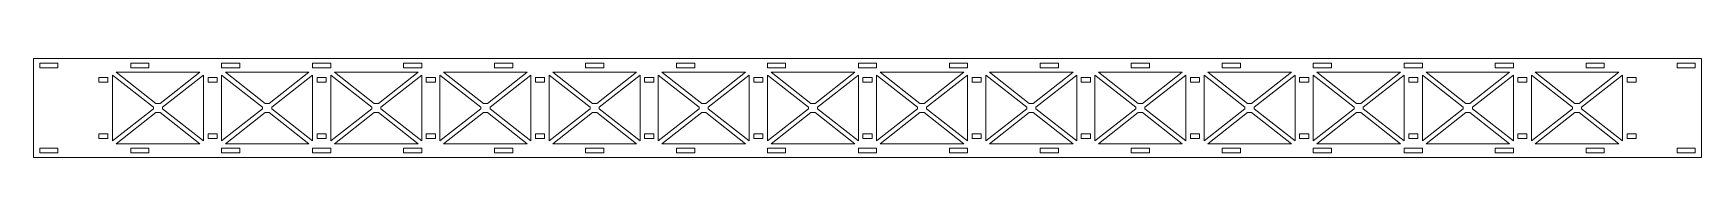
# Model space of a CAD drawing. Header units: millimetres. Extents: x -458 to 458, y -27 to 27.
import ezdxf

# ---------------------------------------------------------------- set-up
doc = ezdxf.new("R2010")
doc.units = ezdxf.units.MM

msp = doc.modelspace()

# ---------------------------------------------------------------- linework, layer by layer
at = {"color": 7, "linetype": 'Continuous', "lineweight": 15}
for p, q in [((-458.5, 27.25), (-458.5, -27.25)), ((458.5, 27.25), (-458.5, 27.25)), ((-445, 24.75), (-455, 24.75)), ((-455, 24.75), (-455, 22.25)), ((-455, 22.25), (-445, 22.25)), ((-445, 22.25), (-445, 24.75)), ((-367.02, 19.75), (-412.98, 19.75)), ((-412.98, 19.75), (-391.15, 2.5)), ((-395, 24.75), (-405, 24.75)), ((-405, 24.75), (-405, 22.25)), ((-405, 22.25), (-395, 22.25)), ((-395, 22.25), (-395, 24.75)), ((-388.85, 2.5), (-367.02, 19.75)), ((-345, 24.75), (-355, 24.75)), ((-355, 24.75), (-355, 22.25)), ((-355, 22.25), (-345, 22.25)), ((-307.02, 19.75), (-352.98, 19.75)), ((-352.98, 19.75), (-331.15, 2.5)), ((-345, 22.25), (-345, 24.75)), ((-328.85, 2.5), (-307.02, 19.75)), ((-295, 24.75), (-305, 24.75)), ((-305, 24.75), (-305, 22.25)), ((-305, 22.25), (-295, 22.25)), ((-295, 22.25), (-295, 24.75)), ((-247.02, 19.75), (-292.98, 19.75)), ((-292.98, 19.75), (-271.15, 2.5)), ((-268.85, 2.5), (-247.02, 19.75)), ((-245, 24.75), (-255, 24.75)), ((-255, 24.75), (-255, 22.25)), ((-255, 22.25), (-245, 22.25)), ((-245, 22.25), (-245, 24.75)), ((-187.02, 19.75), (-232.98, 19.75)), ((-232.98, 19.75), (-211.15, 2.5)), ((-208.85, 2.5), (-187.02, 19.75)), ((-195, 24.75), (-205, 24.75)), ((-205, 24.75), (-205, 22.25)), ((-205, 22.25), (-195, 22.25)), ((-195, 22.25), (-195, 24.75)), ((-127.02, 19.75), (-172.98, 19.75)), ((-172.98, 19.75), (-151.15, 2.5)), ((-145, 24.75), (-155, 24.75)), ((-155, 24.75), (-155, 22.25)), ((-155, 22.25), (-145, 22.25)), ((-148.85, 2.5), (-127.02, 19.75)), ((-145, 22.25), (-145, 24.75)), ((-67.02, 19.75), (-112.98, 19.75)), ((-112.98, 19.75), (-91.15, 2.5)), ((-95, 24.75), (-105, 24.75)), ((-105, 24.75), (-105, 22.25)), ((-105, 22.25), (-95, 22.25)), ((-95, 22.25), (-95, 24.75)), ((-88.85, 2.5), (-67.02, 19.75)), ((-45, 24.75), (-55, 24.75)), ((-55, 24.75), (-55, 22.25)), ((-55, 22.25), (-45, 22.25)), ((-7.02, 19.75), (-52.98, 19.75)), ((-52.98, 19.75), (-31.15, 2.5)), ((-45, 22.25), (-45, 24.75)), ((-28.85, 2.5), (-7.02, 19.75)), ((5, 24.75), (-5, 24.75)), ((-5, 24.75), (-5, 22.25)), ((-5, 22.25), (5, 22.25)), ((5, 22.25), (5, 24.75)), ((52.98, 19.75), (7.02, 19.75)), ((7.02, 19.75), (28.85, 2.5)), ((31.15, 2.5), (52.98, 19.75)), ((55, 24.75), (45, 24.75)), ((45, 24.75), (45, 22.25)), ((45, 22.25), (55, 22.25)), ((55, 22.25), (55, 24.75)), ((112.98, 19.75), (67.02, 19.75)), ((67.02, 19.75), (88.85, 2.5)), ((91.15, 2.5), (112.98, 19.75)), ((105, 24.75), (95, 24.75)), ((95, 24.75), (95, 22.25)), ((95, 22.25), (105, 22.25)), ((105, 22.25), (105, 24.75)), ((172.98, 19.75), (127.02, 19.75)), ((127.02, 19.75), (148.85, 2.5)), ((155, 24.75), (145, 24.75)), ((145, 24.75), (145, 22.25)), ((145, 22.25), (155, 22.25)), ((151.15, 2.5), (172.98, 19.75)), ((155, 22.25), (155, 24.75)), ((232.98, 19.75), (187.02, 19.75)), ((187.02, 19.75), (208.85, 2.5)), ((205, 24.75), (195, 24.75)), ((195, 24.75), (195, 22.25)), ((195, 22.25), (205, 22.25)), ((205, 22.25), (205, 24.75)), ((211.15, 2.5), (232.98, 19.75)), ((255, 24.75), (245, 24.75)), ((245, 24.75), (245, 22.25)), ((245, 22.25), (255, 22.25)), ((292.98, 19.75), (247.02, 19.75)), ((247.02, 19.75), (268.85, 2.5)), ((255, 22.25), (255, 24.75)), ((271.15, 2.5), (292.98, 19.75)), ((305, 24.75), (295, 24.75)), ((295, 24.75), (295, 22.25)), ((295, 22.25), (305, 22.25)), ((305, 22.25), (305, 24.75)), ((352.98, 19.75), (307.02, 19.75)), ((307.02, 19.75), (328.85, 2.5)), ((331.15, 2.5), (352.98, 19.75)), ((355, 24.75), (345, 24.75)), ((345, 24.75), (345, 22.25)), ((345, 22.25), (355, 22.25)), ((355, 22.25), (355, 24.75)), ((412.98, 19.75), (367.02, 19.75)), ((367.02, 19.75), (388.85, 2.5)), ((391.15, 2.5), (412.98, 19.75)), ((405, 24.75), (395, 24.75)), ((395, 24.75), (395, 22.25)), ((395, 22.25), (405, 22.25)), ((405, 22.25), (405, 24.75)), ((455, 24.75), (445, 24.75)), ((445, 24.75), (445, 22.25)), ((445, 22.25), (455, 22.25)), ((455, 22.25), (455, 24.75)), ((458.5, -27.25), (458.5, 27.25)), ((-422.5, 16.75), (-422.5, 14.25)), ((-417.5, 16.75), (-422.5, 16.75)), ((-422.5, 14.25), (-417.5, 14.25)), ((-417.5, 14.25), (-417.5, 16.75)), ((-392.5, 0.38), (-415, 18.16)), ((-415, 18.16), (-415, -18.16)), ((-365, 18.16), (-387.5, 0.38)), ((-365, -18.16), (-365, 18.16)), ((-362.5, 16.75), (-362.5, 14.25)), ((-357.5, 16.75), (-362.5, 16.75)), ((-362.5, 14.25), (-357.5, 14.25)), ((-357.5, 14.25), (-357.5, 16.75)), ((-332.5, 0.38), (-355, 18.16)), ((-355, 18.16), (-355, -18.16)), ((-305, 18.16), (-327.5, 0.38)), ((-305, -18.16), (-305, 18.16)), ((-302.5, 16.75), (-302.5, 14.25)), ((-297.5, 16.75), (-302.5, 16.75)), ((-302.5, 14.25), (-297.5, 14.25)), ((-297.5, 14.25), (-297.5, 16.75)), ((-272.5, 0.38), (-295, 18.16)), ((-295, 18.16), (-295, -18.16)), ((-245, 18.16), (-267.5, 0.38)), ((-245, -18.16), (-245, 18.16)), ((-242.5, 16.75), (-242.5, 14.25)), ((-237.5, 16.75), (-242.5, 16.75)), ((-242.5, 14.25), (-237.5, 14.25)), ((-237.5, 14.25), (-237.5, 16.75)), ((-212.5, 0.38), (-235, 18.16)), ((-235, 18.16), (-235, -18.16)), ((-185, 18.16), (-207.5, 0.38)), ((-185, -18.16), (-185, 18.16)), ((-182.5, 16.75), (-182.5, 14.25)), ((-177.5, 16.75), (-182.5, 16.75)), ((-182.5, 14.25), (-177.5, 14.25)), ((-177.5, 14.25), (-177.5, 16.75)), ((-152.5, 0.38), (-175, 18.16)), ((-175, 18.16), (-175, -18.16)), ((-125, 18.16), (-147.5, 0.38)), ((-125, -18.16), (-125, 18.16)), ((-122.5, 16.75), (-122.5, 14.25)), ((-117.5, 16.75), (-122.5, 16.75)), ((-122.5, 14.25), (-117.5, 14.25)), ((-117.5, 14.25), (-117.5, 16.75)), ((-92.5, 0.38), (-115, 18.16)), ((-115, 18.16), (-115, -18.16)), ((-65, 18.16), (-87.5, 0.38)), ((-65, -18.16), (-65, 18.16)), ((-62.5, 16.75), (-62.5, 14.25)), ((-57.5, 16.75), (-62.5, 16.75)), ((-62.5, 14.25), (-57.5, 14.25)), ((-57.5, 14.25), (-57.5, 16.75)), ((-32.5, 0.38), (-55, 18.16)), ((-55, 18.16), (-55, -18.16)), ((-5, 18.16), (-27.5, 0.38)), ((-5, -18.16), (-5, 18.16)), ((2.5, 16.75), (-2.5, 16.75)), ((-2.5, 16.75), (-2.5, 14.25)), ((-2.5, 14.25), (2.5, 14.25)), ((2.5, 14.25), (2.5, 16.75)), ((27.5, 0.38), (5, 18.16)), ((5, 18.16), (5, -18.16)), ((55, 18.16), (32.5, 0.38)), ((55, -18.16), (55, 18.16)), ((57.5, 16.75), (57.5, 14.25)), ((62.5, 16.75), (57.5, 16.75)), ((57.5, 14.25), (62.5, 14.25)), ((62.5, 14.25), (62.5, 16.75)), ((87.5, 0.38), (65, 18.16)), ((65, 18.16), (65, -18.16)), ((115, 18.16), (92.5, 0.38)), ((115, -18.16), (115, 18.16)), ((117.5, 16.75), (117.5, 14.25)), ((122.5, 16.75), (117.5, 16.75)), ((117.5, 14.25), (122.5, 14.25)), ((122.5, 14.25), (122.5, 16.75)), ((147.5, 0.38), (125, 18.16)), ((125, 18.16), (125, -18.16)), ((175, 18.16), (152.5, 0.38)), ((175, -18.16), (175, 18.16)), ((177.5, 16.75), (177.5, 14.25)), ((182.5, 16.75), (177.5, 16.75)), ((177.5, 14.25), (182.5, 14.25)), ((182.5, 14.25), (182.5, 16.75)), ((207.5, 0.38), (185, 18.16)), ((185, 18.16), (185, -18.16)), ((235, 18.16), (212.5, 0.38)), ((235, -18.16), (235, 18.16)), ((237.5, 16.75), (237.5, 14.25)), ((242.5, 16.75), (237.5, 16.75)), ((237.5, 14.25), (242.5, 14.25)), ((242.5, 14.25), (242.5, 16.75)), ((267.5, 0.38), (245, 18.16)), ((245, 18.16), (245, -18.16)), ((295, 18.16), (272.5, 0.38)), ((295, -18.16), (295, 18.16)), ((297.5, 16.75), (297.5, 14.25)), ((302.5, 16.75), (297.5, 16.75)), ((297.5, 14.25), (302.5, 14.25)), ((302.5, 14.25), (302.5, 16.75)), ((327.5, 0.38), (305, 18.16)), ((305, 18.16), (305, -18.16)), ((355, 18.16), (332.5, 0.38)), ((355, -18.16), (355, 18.16)), ((357.5, 16.75), (357.5, 14.25)), ((362.5, 16.75), (357.5, 16.75)), ((357.5, 14.25), (362.5, 14.25)), ((362.5, 14.25), (362.5, 16.75)), ((387.5, 0.38), (365, 18.16)), ((365, 18.16), (365, -18.16)), ((415, 18.16), (392.5, 0.38)), ((415, -18.16), (415, 18.16)), ((417.5, 16.75), (417.5, 14.25)), ((422.5, 16.75), (417.5, 16.75)), ((417.5, 14.25), (422.5, 14.25)), ((422.5, 14.25), (422.5, 16.75)), ((-392.5, -0.38), (-392.5, 0.38)), ((-391.15, 2.5), (-388.85, 2.5)), ((-387.5, 0.38), (-387.5, -0.38)), ((-332.5, -0.38), (-332.5, 0.38)), ((-331.15, 2.5), (-328.85, 2.5)), ((-327.5, 0.38), (-327.5, -0.38)), ((-272.5, -0.38), (-272.5, 0.38)), ((-271.15, 2.5), (-268.85, 2.5)), ((-267.5, 0.38), (-267.5, -0.38)), ((-212.5, -0.38), (-212.5, 0.38)), ((-211.15, 2.5), (-208.85, 2.5)), ((-207.5, 0.38), (-207.5, -0.38)), ((-152.5, -0.38), (-152.5, 0.38)), ((-151.15, 2.5), (-148.85, 2.5)), ((-147.5, 0.38), (-147.5, -0.38)), ((-92.5, -0.38), (-92.5, 0.38)), ((-91.15, 2.5), (-88.85, 2.5)), ((-87.5, 0.38), (-87.5, -0.38)), ((-32.5, -0.38), (-32.5, 0.38)), ((-31.15, 2.5), (-28.85, 2.5)), ((-27.5, 0.38), (-27.5, -0.38)), ((27.5, -0.38), (27.5, 0.38)), ((28.85, 2.5), (31.15, 2.5)), ((32.5, 0.38), (32.5, -0.38)), ((87.5, -0.38), (87.5, 0.38)), ((88.85, 2.5), (91.15, 2.5)), ((92.5, 0.38), (92.5, -0.38)), ((147.5, -0.38), (147.5, 0.38)), ((148.85, 2.5), (151.15, 2.5)), ((152.5, 0.38), (152.5, -0.38)), ((207.5, -0.38), (207.5, 0.38)), ((208.85, 2.5), (211.15, 2.5)), ((212.5, 0.38), (212.5, -0.38)), ((267.5, -0.38), (267.5, 0.38)), ((268.85, 2.5), (271.15, 2.5)), ((272.5, 0.38), (272.5, -0.38)), ((327.5, -0.38), (327.5, 0.38)), ((328.85, 2.5), (331.15, 2.5)), ((332.5, 0.38), (332.5, -0.38)), ((387.5, -0.38), (387.5, 0.38)), ((388.85, 2.5), (391.15, 2.5)), ((392.5, 0.38), (392.5, -0.38)), ((-415, -18.16), (-392.5, -0.38)), ((-391.15, -2.5), (-412.98, -19.75)), ((-388.85, -2.5), (-391.15, -2.5)), ((-367.02, -19.75), (-388.85, -2.5)), ((-387.5, -0.38), (-365, -18.16)), ((-355, -18.16), (-332.5, -0.38)), ((-331.15, -2.5), (-352.98, -19.75)), ((-328.85, -2.5), (-331.15, -2.5)), ((-307.02, -19.75), (-328.85, -2.5)), ((-327.5, -0.38), (-305, -18.16)), ((-295, -18.16), (-272.5, -0.38)), ((-271.15, -2.5), (-292.98, -19.75)), ((-268.85, -2.5), (-271.15, -2.5)), ((-247.02, -19.75), (-268.85, -2.5)), ((-267.5, -0.38), (-245, -18.16)), ((-235, -18.16), (-212.5, -0.38)), ((-211.15, -2.5), (-232.98, -19.75)), ((-208.85, -2.5), (-211.15, -2.5)), ((-187.02, -19.75), (-208.85, -2.5)), ((-207.5, -0.38), (-185, -18.16)), ((-175, -18.16), (-152.5, -0.38)), ((-151.15, -2.5), (-172.98, -19.75)), ((-148.85, -2.5), (-151.15, -2.5)), ((-127.02, -19.75), (-148.85, -2.5)), ((-147.5, -0.38), (-125, -18.16)), ((-115, -18.16), (-92.5, -0.38)), ((-91.15, -2.5), (-112.98, -19.75)), ((-88.85, -2.5), (-91.15, -2.5)), ((-67.02, -19.75), (-88.85, -2.5)), ((-87.5, -0.38), (-65, -18.16)), ((-55, -18.16), (-32.5, -0.38)), ((-31.15, -2.5), (-52.98, -19.75)), ((-28.85, -2.5), (-31.15, -2.5)), ((-7.02, -19.75), (-28.85, -2.5)), ((-27.5, -0.38), (-5, -18.16)), ((5, -18.16), (27.5, -0.38)), ((28.85, -2.5), (7.02, -19.75)), ((31.15, -2.5), (28.85, -2.5)), ((52.98, -19.75), (31.15, -2.5)), ((32.5, -0.38), (55, -18.16)), ((65, -18.16), (87.5, -0.38)), ((88.85, -2.5), (67.02, -19.75)), ((91.15, -2.5), (88.85, -2.5)), ((112.98, -19.75), (91.15, -2.5)), ((92.5, -0.38), (115, -18.16)), ((125, -18.16), (147.5, -0.38)), ((148.85, -2.5), (127.02, -19.75)), ((151.15, -2.5), (148.85, -2.5)), ((172.98, -19.75), (151.15, -2.5)), ((152.5, -0.38), (175, -18.16)), ((185, -18.16), (207.5, -0.38)), ((208.85, -2.5), (187.02, -19.75)), ((211.15, -2.5), (208.85, -2.5)), ((232.98, -19.75), (211.15, -2.5)), ((212.5, -0.38), (235, -18.16)), ((245, -18.16), (267.5, -0.38)), ((268.85, -2.5), (247.02, -19.75)), ((271.15, -2.5), (268.85, -2.5)), ((292.98, -19.75), (271.15, -2.5)), ((272.5, -0.38), (295, -18.16)), ((305, -18.16), (327.5, -0.38)), ((328.85, -2.5), (307.02, -19.75)), ((331.15, -2.5), (328.85, -2.5)), ((352.98, -19.75), (331.15, -2.5)), ((332.5, -0.38), (355, -18.16)), ((365, -18.16), (387.5, -0.38)), ((388.85, -2.5), (367.02, -19.75)), ((391.15, -2.5), (388.85, -2.5)), ((412.98, -19.75), (391.15, -2.5)), ((392.5, -0.38), (415, -18.16)), ((-417.5, -14.25), (-422.5, -14.25)), ((-422.5, -14.25), (-422.5, -16.75)), ((-422.5, -16.75), (-417.5, -16.75)), ((-417.5, -16.75), (-417.5, -14.25)), ((-357.5, -14.25), (-362.5, -14.25)), ((-362.5, -14.25), (-362.5, -16.75)), ((-362.5, -16.75), (-357.5, -16.75)), ((-357.5, -16.75), (-357.5, -14.25)), ((-297.5, -14.25), (-302.5, -14.25)), ((-302.5, -14.25), (-302.5, -16.75)), ((-302.5, -16.75), (-297.5, -16.75)), ((-297.5, -16.75), (-297.5, -14.25)), ((-237.5, -14.25), (-242.5, -14.25)), ((-242.5, -14.25), (-242.5, -16.75)), ((-242.5, -16.75), (-237.5, -16.75)), ((-237.5, -16.75), (-237.5, -14.25)), ((-177.5, -14.25), (-182.5, -14.25)), ((-182.5, -14.25), (-182.5, -16.75)), ((-182.5, -16.75), (-177.5, -16.75)), ((-177.5, -16.75), (-177.5, -14.25)), ((-117.5, -14.25), (-122.5, -14.25)), ((-122.5, -14.25), (-122.5, -16.75)), ((-122.5, -16.75), (-117.5, -16.75)), ((-117.5, -16.75), (-117.5, -14.25)), ((-57.5, -14.25), (-62.5, -14.25)), ((-62.5, -14.25), (-62.5, -16.75)), ((-62.5, -16.75), (-57.5, -16.75)), ((-57.5, -16.75), (-57.5, -14.25)), ((2.5, -14.25), (-2.5, -14.25)), ((-2.5, -14.25), (-2.5, -16.75)), ((-2.5, -16.75), (2.5, -16.75)), ((2.5, -16.75), (2.5, -14.25)), ((62.5, -14.25), (57.5, -14.25)), ((57.5, -14.25), (57.5, -16.75)), ((57.5, -16.75), (62.5, -16.75)), ((62.5, -16.75), (62.5, -14.25)), ((122.5, -14.25), (117.5, -14.25)), ((117.5, -14.25), (117.5, -16.75)), ((117.5, -16.75), (122.5, -16.75)), ((122.5, -16.75), (122.5, -14.25)), ((182.5, -14.25), (177.5, -14.25)), ((177.5, -14.25), (177.5, -16.75)), ((177.5, -16.75), (182.5, -16.75)), ((182.5, -16.75), (182.5, -14.25)), ((242.5, -14.25), (237.5, -14.25)), ((237.5, -14.25), (237.5, -16.75)), ((237.5, -16.75), (242.5, -16.75)), ((242.5, -16.75), (242.5, -14.25)), ((302.5, -14.25), (297.5, -14.25)), ((297.5, -14.25), (297.5, -16.75)), ((297.5, -16.75), (302.5, -16.75)), ((302.5, -16.75), (302.5, -14.25)), ((362.5, -14.25), (357.5, -14.25)), ((357.5, -14.25), (357.5, -16.75)), ((357.5, -16.75), (362.5, -16.75)), ((362.5, -16.75), (362.5, -14.25)), ((422.5, -14.25), (417.5, -14.25)), ((417.5, -14.25), (417.5, -16.75)), ((417.5, -16.75), (422.5, -16.75)), ((422.5, -16.75), (422.5, -14.25)), ((-458.5, -27.25), (458.5, -27.25)), ((-445, -22.25), (-455, -22.25)), ((-455, -22.25), (-455, -24.75)), ((-455, -24.75), (-445, -24.75)), ((-445, -24.75), (-445, -22.25)), ((-412.98, -19.75), (-367.02, -19.75)), ((-395, -22.25), (-405, -22.25)), ((-405, -22.25), (-405, -24.75)), ((-405, -24.75), (-395, -24.75)), ((-395, -24.75), (-395, -22.25)), ((-345, -22.25), (-355, -22.25)), ((-355, -22.25), (-355, -24.75)), ((-355, -24.75), (-345, -24.75)), ((-352.98, -19.75), (-307.02, -19.75)), ((-345, -24.75), (-345, -22.25)), ((-295, -22.25), (-305, -22.25)), ((-305, -22.25), (-305, -24.75)), ((-305, -24.75), (-295, -24.75)), ((-295, -24.75), (-295, -22.25)), ((-292.98, -19.75), (-247.02, -19.75)), ((-245, -22.25), (-255, -22.25)), ((-255, -22.25), (-255, -24.75)), ((-255, -24.75), (-245, -24.75)), ((-245, -24.75), (-245, -22.25)), ((-232.98, -19.75), (-187.02, -19.75)), ((-195, -22.25), (-205, -22.25)), ((-205, -22.25), (-205, -24.75)), ((-205, -24.75), (-195, -24.75)), ((-195, -24.75), (-195, -22.25)), ((-172.98, -19.75), (-127.02, -19.75)), ((-145, -22.25), (-155, -22.25)), ((-155, -22.25), (-155, -24.75)), ((-155, -24.75), (-145, -24.75)), ((-145, -24.75), (-145, -22.25)), ((-112.98, -19.75), (-67.02, -19.75)), ((-95, -22.25), (-105, -22.25)), ((-105, -22.25), (-105, -24.75)), ((-105, -24.75), (-95, -24.75)), ((-95, -24.75), (-95, -22.25)), ((-45, -22.25), (-55, -22.25)), ((-55, -22.25), (-55, -24.75)), ((-55, -24.75), (-45, -24.75)), ((-52.98, -19.75), (-7.02, -19.75)), ((-45, -24.75), (-45, -22.25)), ((5, -22.25), (-5, -22.25)), ((-5, -22.25), (-5, -24.75)), ((-5, -24.75), (5, -24.75)), ((5, -24.75), (5, -22.25)), ((7.02, -19.75), (52.98, -19.75)), ((55, -22.25), (45, -22.25)), ((45, -22.25), (45, -24.75)), ((45, -24.75), (55, -24.75)), ((55, -24.75), (55, -22.25)), ((67.02, -19.75), (112.98, -19.75)), ((105, -22.25), (95, -22.25)), ((95, -22.25), (95, -24.75)), ((95, -24.75), (105, -24.75)), ((105, -24.75), (105, -22.25)), ((127.02, -19.75), (172.98, -19.75)), ((155, -22.25), (145, -22.25)), ((145, -22.25), (145, -24.75)), ((145, -24.75), (155, -24.75)), ((155, -24.75), (155, -22.25)), ((187.02, -19.75), (232.98, -19.75)), ((205, -22.25), (195, -22.25)), ((195, -22.25), (195, -24.75)), ((195, -24.75), (205, -24.75)), ((205, -24.75), (205, -22.25)), ((255, -22.25), (245, -22.25)), ((245, -22.25), (245, -24.75)), ((245, -24.75), (255, -24.75)), ((247.02, -19.75), (292.98, -19.75)), ((255, -24.75), (255, -22.25)), ((305, -22.25), (295, -22.25)), ((295, -22.25), (295, -24.75)), ((295, -24.75), (305, -24.75)), ((305, -24.75), (305, -22.25)), ((307.02, -19.75), (352.98, -19.75)), ((355, -22.25), (345, -22.25)), ((345, -22.25), (345, -24.75)), ((345, -24.75), (355, -24.75)), ((355, -24.75), (355, -22.25)), ((367.02, -19.75), (412.98, -19.75)), ((405, -22.25), (395, -22.25)), ((395, -22.25), (395, -24.75)), ((395, -24.75), (405, -24.75)), ((405, -24.75), (405, -22.25)), ((455, -22.25), (445, -22.25)), ((445, -22.25), (445, -24.75)), ((445, -24.75), (455, -24.75)), ((455, -24.75), (455, -22.25))]:
    msp.add_line(p, q, dxfattribs=at)

doc.saveas('drawing.dxf')
